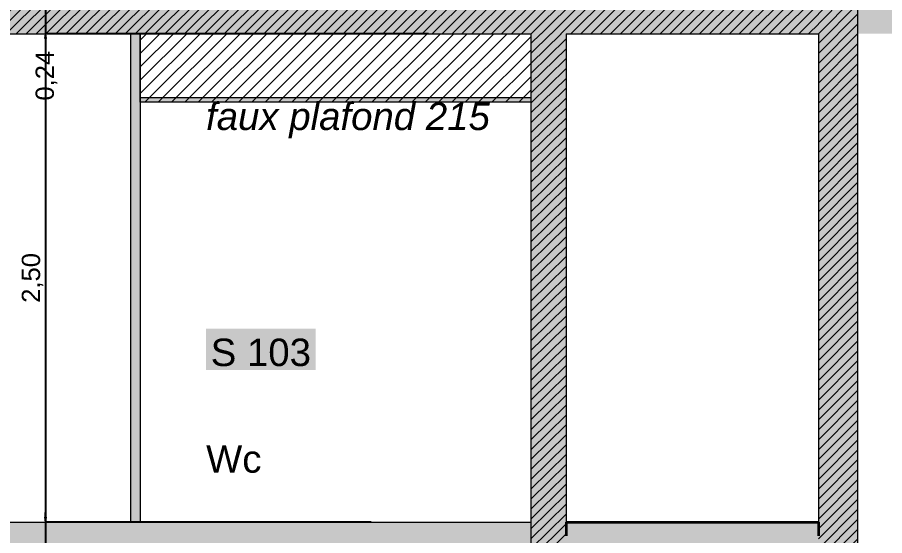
# Model space of a CAD drawing. Header units: metres. Extents: x 1838950 to 1842843, y 5171318 to 5174224.
# Drawn here: x 1840992.116 to 1840996.557, y 5171437.672 to 5171440.326 of the extents above; entities that cross this region are included whole.
import ezdxf

# ---------------------------------------------------------------- set-up
doc = ezdxf.new("R2010")
doc.units = ezdxf.units.M
doc.header["$LTSCALE"] = 0.0254
doc.header["$PDMODE"] = 1
doc.header["$PDSIZE"] = -2
doc.layers.get('0').update_dxf_attribs({"lineweight": 18})
doc.layers.get('DEFPOINTS').update_dxf_attribs({"lineweight": 18})
for name, color, linetype, lineweight in [('B GÈnÈral_Hatch', 7, 'Continuous', 5), ('B Général', 7, 'Continuous', 5), ('C ANNOTATIONS-cotation', 7, 'Continuous', 5), ('C ANNOTATIONS-prestations', 7, 'Continuous', 5), ('C ANNOTATIONS-texte', 7, 'Continuous', 5)]:
    doc.layers.add(name, color=color, linetype=linetype, lineweight=lineweight)
doc.styles.add('Arial', font='arial.ttf')
doc.styles.add('Arial (italic)', font='')
doc.styles.get('Arial (italic)').set_extended_font_data('Arial', italic=True)
doc.dimstyles.new('100é', dxfattribs={"dimtxt": 302.065972222221, "dimasz": 0.0001240234375, "dimexe": 0, "dimexo": 2.499999999999999e-06, "dimgap": 1e-07, "dimtad": 1, "dimzin": 3, "dimtxsty": 'Arial', "dimblk": 'VW_FILLEDARROW-2', "dimblk1": 'VW_FILLEDARROW-2', "dimblk2": 'VW_FILLEDARROW-2', "dimcen": 0, "dimdle": 1e-06, "dimazin": 0, "dimtfac": 1, "dimtix": 1, "dimtmove": 0, "dimatfit": 0, "dimldrblk": 'VW_FILLEDARROW-2', "dimfxl": 1, "dimfrac": 2, "dimtolj": 1, "dimtzin": 3, "dimarcsym": 0})
pattern_1 = [(45, (0, 0), (0.02425347222222122, -0.02645833333333338), [])]

# ---------------------------------------------------------------- blocks, each defined once
blk = doc.blocks.new('VW_FILLEDARROW-2')
at = {"linetype": 'Continuous', "lineweight": 0, "transparency": 16777216}
blk.add_hatch(color=0, dxfattribs=at).paths.add_polyline_path([(-1, 0.1227845609029044), (0, 0), (-1, -0.1227845609029047)])
at = {"color": 0, "lineweight": 20, "transparency": 16777216, "flags": 128}
blk.add_lwpolyline([(-1, 0.1227845609029044), (0, 0), (-1, -0.1227845609029047)], close=True, dxfattribs=at)
blk = doc.blocks.new('*D1735')
at = {"layer": 'C ANNOTATIONS-cotation', "color": 0, "linetype": 'Continuous', "lineweight": -2, "transparency": 16777216}
for p, q in [((1840992.260898739, 5171440.50675665), (1840992.260898739, 5171440.531561338)), ((1840993.967318549, 5171440.481951963), (1840992.260898739, 5171440.481951963)), ((1840992.260898739, 5171440.481951963), (1840992.260898739, 5171440.241951963)), ((1840994.221241598, 5171440.241951963), (1840992.260898739, 5171440.241951963)), ((1840992.260898739, 5171440.217147276), (1840992.260898739, 5171440.192342588))]:
    blk.add_line(p, q, dxfattribs=at)
at = {"layer": 'DEFPOINTS', "color": 0, "linetype": 'Continuous', "transparency": 16777216}
for p in [(1840993.967321049, 5171440.481951963), (1840992.260898739, 5171440.241951963), (1840994.221244097, 5171440.241951963)]:
    blk.add_point(p, dxfattribs=at)
at = {"layer": 'C ANNOTATIONS-cotation', "color": 0, "linetype": 'Continuous', "lineweight": -2, "transparency": 16777216, "xscale": 0.0248046875, "yscale": 0.0248046875, "zscale": 0.0248046875}
for p, rotation in [((1840992.260898739, 5171440.481951963), 270), ((1840992.260898739, 5171440.241951963), 90)]:
    blk.add_blockref('VW_FILLEDARROW-2', p, dxfattribs=dict(at, rotation=rotation))
at = {"layer": 'C ANNOTATIONS-cotation', "color": 0, "linetype": 'Continuous', "lineweight": 5, "transparency": 16777216, "insert": (1840992.265254292, 5171440.027514903), "char_height": 0.09377775410353535, "attachment_point": 5, "rotation": 90, "style": 'Arial'}
blk.add_mtext('\\A1;0,24', dxfattribs=at)
blk = doc.blocks.new('*D1736')
at = {"layer": 'C ANNOTATIONS-cotation', "color": 0, "linetype": 'Continuous', "lineweight": -2, "transparency": 16777216}
for p, q in [((1840994.221241598, 5171440.241951963), (1840992.260898739, 5171440.241951963)), ((1840992.260898739, 5171440.217147276), (1840992.260898739, 5171437.76675665)), ((1840993.928251013, 5171437.741951963), (1840992.260898739, 5171437.741951963))]:
    blk.add_line(p, q, dxfattribs=at)
at = {"layer": 'DEFPOINTS', "color": 0, "linetype": 'Continuous', "transparency": 16777216}
for p in [(1840994.221244097, 5171440.241951963), (1840992.260898739, 5171437.741951963), (1840993.928253513, 5171437.741951963)]:
    blk.add_point(p, dxfattribs=at)
at = {"layer": 'C ANNOTATIONS-cotation', "color": 0, "linetype": 'Continuous', "lineweight": -2, "transparency": 16777216, "xscale": 0.0248046875, "yscale": 0.0248046875, "zscale": 0.0248046875}
for p, rotation in [((1840992.260898739, 5171440.241951963), 90), ((1840992.260898739, 5171437.741951963), 270)]:
    blk.add_blockref('VW_FILLEDARROW-2', p, dxfattribs=dict(at, rotation=rotation))
at = {"layer": 'C ANNOTATIONS-cotation', "color": 0, "linetype": 'Continuous', "lineweight": 5, "transparency": 16777216, "insert": (1840992.194542531, 5171438.991951962), "char_height": 0.09377775410353535, "attachment_point": 5, "rotation": 90, "style": 'Arial'}
blk.add_mtext('\\A1;2,50', dxfattribs=at)
blk = doc.blocks.new('*D1737')
at = {"layer": 'C ANNOTATIONS-cotation', "color": 0, "linetype": 'Continuous', "lineweight": -2, "transparency": 16777216}
for p, q in [((1840992.260898739, 5171437.76675665), (1840992.260898739, 5171437.791561338)), ((1840993.928251013, 5171437.741951963), (1840992.260898739, 5171437.741951963)), ((1840992.260898739, 5171437.741951963), (1840992.260898739, 5171437.471951963)), ((1840994.221241598, 5171437.471951963), (1840992.260898739, 5171437.471951963)), ((1840992.260898739, 5171437.447147276), (1840992.260898739, 5171437.422342588))]:
    blk.add_line(p, q, dxfattribs=at)
at = {"layer": 'DEFPOINTS', "color": 0, "linetype": 'Continuous', "transparency": 16777216}
for p in [(1840993.928253513, 5171437.741951963), (1840992.260898739, 5171437.471951963), (1840994.221244097, 5171437.471951963)]:
    blk.add_point(p, dxfattribs=at)
at = {"layer": 'C ANNOTATIONS-cotation', "color": 0, "linetype": 'Continuous', "lineweight": -2, "transparency": 16777216, "xscale": 0.0248046875, "yscale": 0.0248046875, "zscale": 0.0248046875}
for p, rotation in [((1840992.260898739, 5171437.741951963), 270), ((1840992.260898739, 5171437.471951963), 90)]:
    blk.add_blockref('VW_FILLEDARROW-2', p, dxfattribs=dict(at, rotation=rotation))
at = {"layer": 'C ANNOTATIONS-cotation', "color": 0, "linetype": 'Continuous', "lineweight": 5, "transparency": 16777216, "insert": (1840992.265254292, 5171437.209497151), "char_height": 0.09377775410353535, "attachment_point": 5, "rotation": 90, "style": 'Arial'}
blk.add_mtext('\\A1;0,27', dxfattribs=at)

msp = doc.modelspace()

# ---------------------------------------------------------------- hatches: boundary and pattern name
at = {"layer": 'B GÈnÈral_Hatch', "linetype": 'Continuous', "lineweight": 0, "true_color": 0xffffff}
for points in [[(1840996.2176178, 5171441.102419556), (1840996.4176178, 5171441.102419556), (1840996.4176178, 5171429.311836033), (1840996.2176178, 5171429.311836033), (1840996.2176178, 5171441.102419556)], [(1840996.4176178, 5171441.102419556), (1840996.2176178, 5171441.102419556), (1840996.2176178, 5171429.311836033), (1840996.4176178, 5171429.311836033), (1840996.4176178, 5171441.102419556)], [(1840996.2176178, 5171440.241951961), (1840996.2176178, 5171440.481951961), (1840988.585747364, 5171440.481951961), (1840988.745747364, 5171440.241951961), (1840996.2176178, 5171440.241951961)], [(1840996.2176178, 5171440.241951961), (1840996.2176178, 5171440.481951961), (1840988.585747364, 5171440.481951961), (1840988.745747364, 5171440.241951961), (1840996.2176178, 5171440.241951961)], [(1841000.783764336, 5171440.241951961), (1841000.943764336, 5171440.481951961), (1840990.717849972, 5171440.481951961), (1840990.717849972, 5171440.241951961), (1841000.783764336, 5171440.241951961)], [(1840992.695740863, 5171440.241951963), (1840992.745740863, 5171440.241951963), (1840992.745740863, 5171437.741951963), (1840992.695740863, 5171437.741951963), (1840992.695740863, 5171440.241951963)], [(1840992.745740863, 5171440.241951963), (1840992.695740863, 5171440.241951963), (1840992.695740863, 5171437.741951963), (1840992.745740863, 5171437.741951963), (1840992.745740863, 5171440.241951963)], [(1840994.925740864, 5171429.431859174), (1840994.925740864, 5171440.241951961), (1840994.745740864, 5171440.241951961), (1840994.745740864, 5171429.36186195), (1840994.925740864, 5171429.431859174)], [(1840994.925740864, 5171429.431859174), (1840994.925740864, 5171440.241951961), (1840994.745740864, 5171440.241951961), (1840994.745740864, 5171429.36186195), (1840994.925740864, 5171429.431859174)], [(1840993.082588553, 5171438.519812631), (1840993.64348455, 5171438.519812631), (1840993.64348455, 5171438.731479298), (1840993.082588553, 5171438.731479298), (1840993.082588553, 5171438.519812631)], [(1840988.765740867, 5171437.471951962), (1840988.765740867, 5171437.741951961), (1840994.745740864, 5171437.741951961), (1840994.745740864, 5171437.471951962), (1840988.765740867, 5171437.471951962)], [(1840996.2176178, 5171437.421951962), (1840996.2176178, 5171437.741951961), (1840994.925740864, 5171437.741951961), (1840994.925740864, 5171437.421951962), (1840996.2176178, 5171437.421951962)], [(1840996.2176178, 5171437.671951962), (1840996.2176178, 5171437.741951961), (1840994.925740864, 5171437.741951961), (1840994.925740864, 5171437.671951962), (1840996.2176178, 5171437.671951962)]]:
    msp.add_hatch(color=7, dxfattribs=at).paths.add_polyline_path(points)
at = {"layer": 'B GÈnÈral_Hatch', "linetype": 'Continuous', "lineweight": 5}
h = msp.add_hatch(dxfattribs=at)
h.set_pattern_fill('50_BETON', style=0, pattern_type=2)
h.set_pattern_definition(pattern_1)
h.paths.add_polyline_path([(1840996.4176178, 5171441.102419556), (1840996.2176178, 5171441.102419556), (1840996.2176178, 5171429.311836033), (1840996.4176178, 5171429.311836033)])
h = msp.add_hatch(dxfattribs=at)
h.set_pattern_fill('50_BETON', style=0, pattern_type=2)
h.set_pattern_definition(pattern_1)
h.paths.add_polyline_path([(1840996.2176178, 5171440.241951961), (1840996.2176178, 5171440.481951961), (1840988.585747364, 5171440.481951961), (1840988.745747364, 5171440.241951961)])
h = msp.add_hatch(dxfattribs=at)
h.set_pattern_fill('50_BETON', style=0, pattern_type=2)
h.set_pattern_definition(pattern_1)
h.paths.add_polyline_path([(1840994.925740864, 5171429.431859174), (1840994.925740864, 5171440.241951961), (1840994.745740864, 5171440.241951961), (1840994.745740864, 5171429.36186195)])
at = {"layer": 'B Général', "linetype": 'Continuous', "lineweight": 5, "true_color": 0xaaaaaa}
h = msp.add_hatch(dxfattribs=at)
h.set_pattern_fill('F_P__SOFFITE', color=253, style=0, pattern_type=2)
h.set_pattern_definition([(45, (0, 0.002204861111111111), (-0.03527777777777778, 0.03307291666666667), [])])
h.paths.add_polyline_path([(1840992.745740863, 5171440.241951963), (1840994.745740864, 5171440.241951963), (1840994.745740864, 5171439.891951962), (1840992.745740863, 5171439.891951962)])
at = {"layer": 'B Général', "linetype": 'Continuous', "lineweight": 0, "true_color": 0x848484}
msp.add_hatch(color=252, dxfattribs=at).paths.add_polyline_path([(1840992.745740864, 5171439.916084708), (1840994.745740864, 5171439.916084708), (1840994.745740864, 5171439.891951962), (1840992.745740864, 5171439.891951962)])

# ---------------------------------------------------------------- linework, layer by layer
at = {"layer": 'B Général', "color": 7, "linetype": 'Continuous', "lineweight": 18}
for p, q in [((1840996.4176178, 5171441.102419556), (1840996.4176178, 5171429.311836033)), ((1840988.845747364, 5171440.241951961), (1840994.745740864, 5171440.241951961)), ((1840994.745740864, 5171440.241951961), (1840994.745740864, 5171429.36186195)), ((1840994.925740864, 5171440.241951961), (1840996.2176178, 5171440.241951961)), ((1840994.925740864, 5171440.241951961), (1840994.925740864, 5171437.741951961)), ((1840996.2176178, 5171440.241951961), (1840996.2176178, 5171437.741951961))]:
    msp.add_line(p, q, dxfattribs=at)
at = {"layer": 'B Général', "color": 7, "linetype": 'Continuous', "lineweight": 5}
for p, q in [((1840996.4176178, 5171441.102419556), (1840996.4176178, 5171429.311836033)), ((1840988.845747364, 5171440.241951961), (1840994.745740864, 5171440.241951961)), ((1840992.695740863, 5171440.241951963), (1840992.695740863, 5171437.741951963)), ((1840992.695740863, 5171440.241951963), (1840992.745740863, 5171440.241951963)), ((1840992.745740863, 5171440.241951963), (1840992.745740863, 5171437.741951963)), ((1840994.745740864, 5171440.241951961), (1840994.745740864, 5171437.741951961)), ((1840994.925740864, 5171440.241951961), (1840996.2176178, 5171440.241951961)), ((1840994.925740864, 5171440.241951961), (1840994.925740864, 5171437.741951961)), ((1840996.2176178, 5171440.241951961), (1840996.2176178, 5171437.741951961)), ((1840988.765740867, 5171437.741951961), (1840994.745740864, 5171437.741951961)), ((1840988.765740867, 5171437.741951961), (1840994.745740864, 5171437.741951961)), ((1840992.695740863, 5171437.741951963), (1840992.745740863, 5171437.741951963)), ((1840994.925740864, 5171437.741951961), (1840996.2176178, 5171437.741951961))]:
    msp.add_line(p, q, dxfattribs=at)
at = {"layer": 'B Général', "color": 7, "linetype": 'Continuous', "lineweight": 13}
for p, q in [((1840992.695740863, 5171440.241951963), (1840992.695740863, 5171437.741951963)), ((1840992.745740863, 5171440.241951963), (1840992.745740863, 5171437.741951963))]:
    msp.add_line(p, q, dxfattribs=at)
at = {"layer": 'B Général', "color": 7, "linetype": 'Continuous', "lineweight": 35}
for p, q in [((1840994.925740864, 5171437.741951961), (1840996.2176178, 5171437.741951961)), ((1840994.925740864, 5171437.741951961), (1840994.925740864, 5171437.671951962)), ((1840996.2176178, 5171437.741951961), (1840996.2176178, 5171437.671951962))]:
    msp.add_line(p, q, dxfattribs=at)
at = {"layer": 'B Général', "color": 7, "linetype": 'Continuous', "lineweight": 5, "flags": 128}
for points in [[(1840992.745740863, 5171440.241951963), (1840994.745740864, 5171440.241951963), (1840994.745740864, 5171439.891951962), (1840992.745740863, 5171439.891951962)], [(1840992.745740864, 5171439.916084708), (1840994.745740864, 5171439.916084708), (1840994.745740864, 5171439.891951962), (1840992.745740864, 5171439.891951962)]]:
    msp.add_lwpolyline(points, close=True, dxfattribs=at)

# ---------------------------------------------------------------- texts
at = {"layer": 'B Général', "color": 7, "insert": (1840993.363036552, 5171438.681270703), "char_height": 0.140666631155303, "attachment_point": 2, "line_spacing_factor": 0.9010090477581787, "style": 'Arial'}
msp.add_mtext('S 103', dxfattribs=at)
at = {"layer": 'C ANNOTATIONS-prestations', "insert": (1840993.082588553, 5171439.889865), "char_height": 0.140666631155303, "attachment_point": 1, "line_spacing_factor": 0.9010090477581787, "style": 'Arial (italic)'}
msp.add_mtext('faux plafond 215', dxfattribs=at)
at = {"layer": 'C ANNOTATIONS-texte', "color": 7, "insert": (1840993.082588569, 5171438.135390703), "char_height": 0.140666631155303, "attachment_point": 1, "rotation": 1.7248964873335457e-05, "line_spacing_factor": 0.9010090477581787, "style": 'Arial'}
msp.add_mtext('Wc', dxfattribs=at)

# ---------------------------------------------------------------- dimensions: what is measured, and where the dimension line sits
at = {"layer": 'C ANNOTATIONS-cotation', "color": 7, "linetype": 'Continuous', "lineweight": 5}
for base, p1, p2, override, picture, middle in [((1840992.260898739, 5171440.241951963), (1840993.967321048, 5171440.481951961), (1840994.221244097, 5171440.241951961), {"dimtxt": 0.09377775410353535, "dimasz": 0.0248046875, "dimgap": 0.07985000000000582, "dimpost": '<>', "dimtxsty": 'Arial', "dimdle": 0.0002, "dimtix": 0, "dimtmove": 2}, '*D1735', (1840992.265254292, 5171440.027514903)), ((1840992.260898739, 5171437.471951963), (1840993.928253512, 5171437.741951961), (1840994.221244097, 5171437.471951962), {"dimtxt": 0.09377775410353535, "dimasz": 0.0248046875, "dimgap": 0.07985000000000579, "dimpost": '<>', "dimtxsty": 'Arial', "dimdle": 0.0002, "dimtix": 0, "dimtmove": 2}, '*D1737', (1840992.265254292, 5171437.209497151))]:
    dim = msp.add_linear_dim(base=base, p1=p1, p2=p2, angle=270, dimstyle='100é', override=override, dxfattribs=at)
    dim.commit()
    dim.dimension.update_dxf_attribs({"geometry": picture, "text_midpoint": middle, "dimtype": 160})
dim = msp.add_linear_dim(base=(1840992.260898739, 5171437.741951963), p1=(1840994.221244097, 5171440.241951961), p2=(1840993.928253512, 5171437.741951961), angle=270, dimstyle='100é', override={"dimtxt": 0.09377775410353535, "dimasz": 0.0248046875, "dimgap": 0.01, "dimpost": '<>', "dimtxsty": 'Arial', "dimdle": 0.0002, "dimtmove": 2}, dxfattribs=at)
dim.commit()
dim.dimension.update_dxf_attribs({"geometry": '*D1736', "text_midpoint": (1840992.194542531, 5171438.991951962)})

doc.saveas('drawing.dxf')
